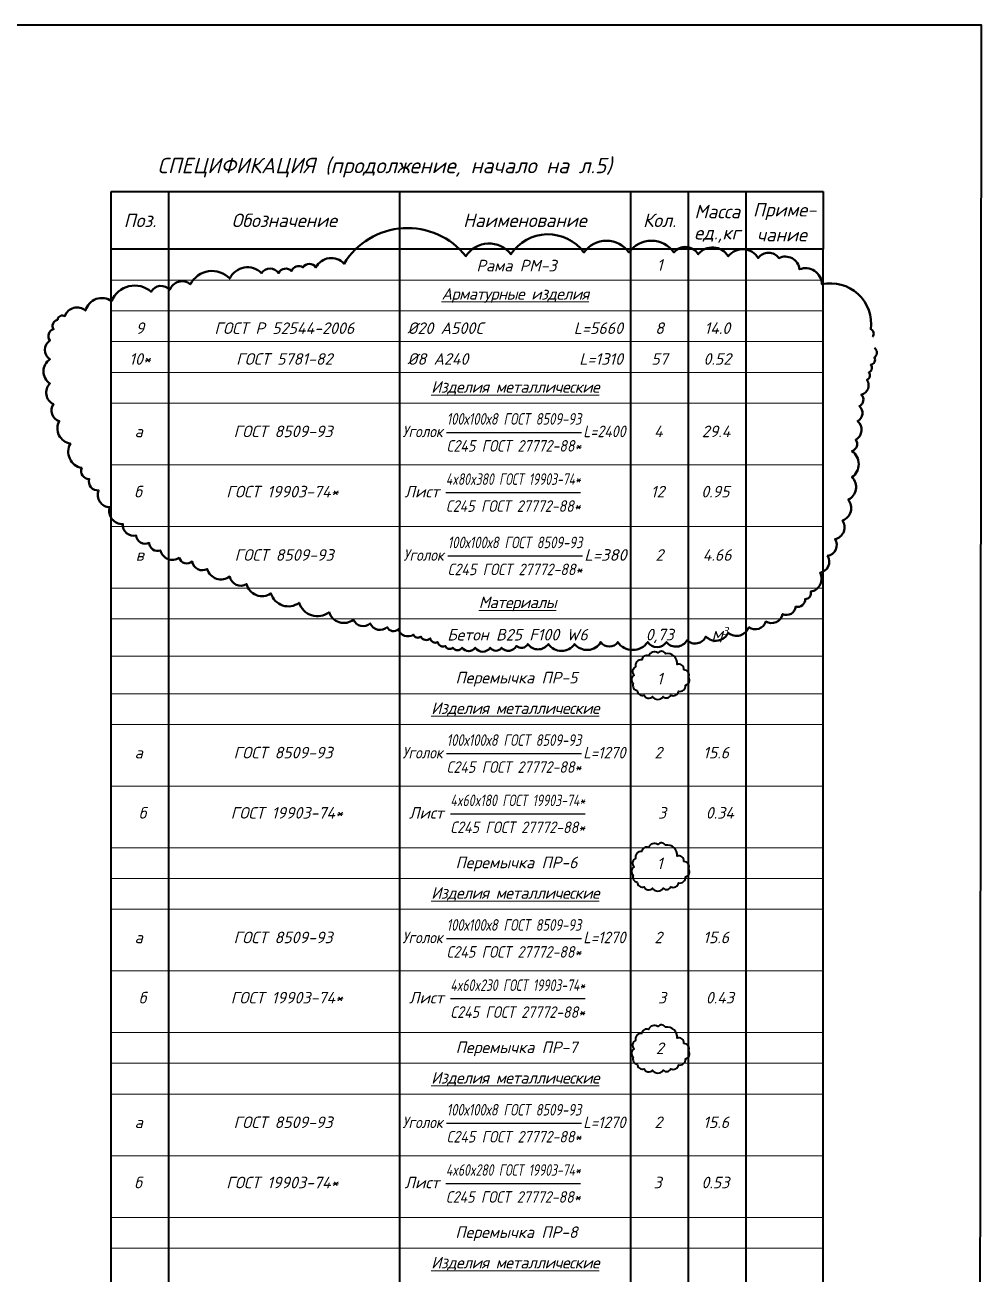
# Model space of a CAD drawing. Header units: millimetres. Extents: x -1807136 to 121189, y 23614 to 410608.
# Drawn here: x 43727 to 68568, y 87799 to 120236 of the extents above; entities that cross this region are included whole.
import ezdxf
from ezdxf.enums import TextEntityAlignment as Align

# ---------------------------------------------------------------- set-up
doc = ezdxf.new("R2010")
doc.units = ezdxf.units.MM
doc.layers.get('0').update_dxf_attribs({"lineweight": 5})
doc.layers.add('#Текст', color=7, linetype='Continuous')
doc.layers.add('k_ Рамка', color=252, linetype='Continuous', lineweight=40)
doc.layers.add('Штриховка', color=7, linetype='Continuous', lineweight=25)
doc.layers.add('NoPrint', color=18, linetype='Continuous', plot=False)
doc.styles.add('STEP PR', font='isocpeui.ttf')

# ---------------------------------------------------------------- blocks, each defined once
blk = doc.blocks.new('vcBlockST6-2-1')
at = {"color": 0, "linetype": 'ByBlock', "lineweight": -2}
blk.add_line((87.5, -8), (122.5, -8), dxfattribs=at)
at = {"color": 0, "linetype": 'ByBlock', "lineweight": -2, "style": 'STEP PR', "flags": 1}
for tag in ['CLASS', 'GOST', 'FILE', 'IDD']:
    blk.add_attdef(tag, text='', height=300, dxfattribs=at).set_placement((0, 0), align=Align.RIGHT)
at = {"color": 0, "linetype": 'ByBlock', "lineweight": -2, "style": 'STEP PR'}
for tag, p, p2 in [('НАИМЕНОВАНИЕ', (87.5, -6), (122.5, -6)), ('ПОЗИЦИЯ', (0.75, -9.25), (14.25, -9.25)), ('ОБОЗНАЧЕНИЕ', (15.75, -9.25), (74.25, -9.25)), ('ПРОФИЛЬ', (76, -9.25), (86.5, -9.25)), ('КОЛИЧЕСТВО', (135.75, -9.25), (149.25, -9.25)), ('ПРИМЕЧАНИЕ', (165.75, -9.25), (184.25, -9.25)), ('ДЛИНА', (123, -9.25), (134, -9.25)), ('МАССА', (150.75, -9.25), (164.25, -9.25)), ('СТАЛЬ', (87.5, -13), (122.5, -13))]:
    blk.add_attdef(tag, text='', height=300, dxfattribs=at).set_placement(p, p2, align=Align.FIT)
blk = doc.blocks.new('vcBlockST6-1-1')
at = {"color": 0, "linetype": 'ByBlock', "lineweight": -2, "style": 'STEP PR', "flags": 1}
for tag in ['CLASS', 'GOST', 'FILE', 'IDD']:
    blk.add_attdef(tag, text='', height=300, dxfattribs=at).set_placement((0, 0), align=Align.RIGHT)
at = {"color": 0, "linetype": 'ByBlock', "lineweight": -2, "style": 'STEP PR'}
for tag, p, p2 in [('ПОЗИЦИЯ', (0.75, -6), (14.25, -6)), ('ОБОЗНАЧЕНИЕ', (15.75, -6), (74.25, -6)), ('КОЛИЧЕСТВО', (135.75, -6), (149.25, -6)), ('ПРИМЕЧАНИЕ', (165.75, -6), (184.25, -6)), ('МАССА', (150.75, -6), (164.25, -6))]:
    blk.add_attdef(tag, text='', height=300, dxfattribs=at).set_placement(p, p2, align=Align.FIT)
blk.add_attdef('НАИМЕНОВАНИЕ', (77, -6), '', height=300, dxfattribs=at)
blk.add_attdef('ДЛИНА', text='', height=300, dxfattribs=at).set_placement((133, -6), align=Align.RIGHT)

msp = doc.modelspace()

# ---------------------------------------------------------------- linework, layer by layer
at = {"color": 8, "lineweight": 13}
for p, q in [((64465.2, 114412.1), (45965.2, 114412.1)), ((64465.2, 113612.1), (45965.2, 113612.1)), ((64465.2, 113612.1), (45965.2, 113612.1)), ((64465.2, 112812.1), (45965.2, 112812.1)), ((64465.2, 112812.1), (45965.2, 112812.1)), ((64465.2, 112012.1), (45965.2, 112012.1)), ((64465.2, 111212.1), (45965.2, 111212.1)), ((64465.2, 110412.1), (45965.2, 110412.1)), ((64465.2, 110412.1), (45965.2, 110412.1)), ((64465.2, 108812.1), (45965.2, 108812.1)), ((64465.2, 107212.1), (45965.2, 107212.1)), ((64465.2, 105612.1), (45965.2, 105612.1)), ((64465.2, 104812.1), (45965.2, 104812.1)), ((64465.2, 103846.6), (45965.2, 103846.6)), ((64465.2, 102870.1), (45965.2, 102870.1)), ((64465.2, 102870.1), (45965.2, 102870.1)), ((64465.2, 102070.1), (45965.2, 102070.1)), ((64465.2, 100470.1), (45965.2, 100470.1)), ((64465.2, 98870.1), (45965.2, 98870.1)), ((64465.2, 98070.1), (45965.2, 98070.1)), ((64465.2, 97270.1), (45965.2, 97270.1)), ((64465.2, 95670.1), (45965.2, 95670.1)), ((64465.2, 94070.1), (45965.2, 94070.1)), ((64465.2, 93270.1), (45965.2, 93270.1)), ((64465.2, 92470.1), (45965.2, 92470.1)), ((64465.2, 90870.1), (45965.2, 90870.1)), ((64465.2, 89270.1), (45965.2, 89270.1)), ((64465.2, 88470.1), (45965.2, 88470.1))]:
    msp.add_line(p, q, dxfattribs=at)
at = {"color": 3, "lineweight": 40}
msp.add_lwpolyline([(-5222.3, 120235.7), (68567.9, 120235.7), (68521.6, 66268.4), (-5268.6, 66268.4)], close=True, dxfattribs=at)
at = {"layer": 'k_ Рамка'}
for p, q in [((45965.2, 115912.1), (64465.2, 115912.1)), ((45965.2, 114412.1), (45965.2, 115912.1)), ((47465.2, 114412.1), (47465.2, 115912.1)), ((53465.2, 114412.1), (53465.2, 115912.1)), ((59465.2, 114412.1), (59465.2, 115912.1)), ((60965.2, 114412.1), (60965.2, 115912.1)), ((62465.2, 114412.1), (62465.2, 115912.1)), ((64465.2, 115912.1), (64465.2, 114412.1)), ((45965.2, 83670.1), (45965.2, 114412.1)), ((64465.2, 114412.1), (45965.2, 114412.1)), ((47465.2, 83670.1), (47465.2, 114412.1)), ((53465.2, 83670.1), (53465.2, 114412.1)), ((59465.2, 83670.1), (59465.2, 114412.1)), ((60965.2, 83670.1), (60965.2, 114412.1)), ((62465.2, 83670.1), (62465.2, 114412.1)), ((64465.2, 83670.1), (64465.2, 114412.1))]:
    msp.add_line(p, q, dxfattribs=at)
at = {"layer": 'NoPrint', "color": 3, "lineweight": 50}
msp.add_lwpolyline([(65749.9, 112139.4, 0.5205671), (65701.2, 112334, 0.5205671), (65701.2, 112334, 0.5205671), (64435.2, 113501.8, 0.5205671), (64435.2, 113501.8, 0.5205671), (63850.9, 113891.1, 0.5205671), (63850.9, 113891.1, 0.5205671), (63315.3, 114183.1, 0.5205671), (63315.3, 114183.1, 0.5205671), (62779.7, 114183.1, 0.5205671), (62779.7, 114183.1, 0.5205671), (62000.6, 114231.7, 0.5205671), (62000.6, 114231.7, 0.5205671), (61221.5, 114280.4, 0.5205671), (61221.5, 114280.4, 0.5205671), (60588.5, 114329.1, 0.5205671), (60588.5, 114329.1, 0.5205671), (59419.8, 114329.1, 0.5205671), (59419.8, 114329.1, 0.5205671), (58251.2, 114329.1, 0.5205671), (58251.2, 114329.1, 0.5205671), (56352.2, 114280.4, 0.5205671), (56352.2, 114280.4, 0.5205671), (55183.6, 114231.7, 0.5205671), (55183.6, 114231.7, 0.5205671), (52018.5, 114037.1, 0.5205671), (52018.5, 114037.1, 0.5205671), (51288.1, 113939.8, 0.5205671), (51288.1, 113939.8, 0.5205671), (50947.3, 113939.8, 0.5205671), (50947.3, 113939.8, 0.5205671), (50655.1, 113842.5, 0.5205671), (50655.1, 113842.5, 0.5205671), (50314.3, 113793.8, 0.5205671), (50314.3, 113793.8, 0.5205671), (49876, 113793.8, 0.5205671), (49876, 113793.8, 0.5205671), (49048.2, 113647.8, 0.5205671), (49048.2, 113647.8, 0.5205671), (48025.7, 113501.8, 0.5205671), (48025.7, 113501.8, 0.5205671), (47490.1, 113355.9, 0.5205671), (47490.1, 113355.9, 0.5205671), (47003.1, 113307.2, 0.5205671), (47003.1, 113307.2, 0.5205671), (45980.6, 113063.9, 0.5205671), (45980.6, 113063.9, 0.5205671), (45298.9, 112820.6, 0.5205671), (45298.9, 112820.6, 0.5205671), (44763.3, 112674.6, 0.5205671), (44763.3, 112674.6, 0.5205671), (44568.5, 112577.3, 0.5205671), (44568.5, 112577.3, 0.5205671), (44471.1, 112334, 0.5205671), (44471.1, 112334, 0.5205671), (44373.7, 112042, 0.5205671), (44373.7, 112042, 0.5205671), (44373.7, 111555.4, 0.5205671), (44373.7, 111555.4, 0.5205671), (44373.7, 110922.9, 0.5205671), (44373.7, 110922.9, 0.5205671), (44471.1, 110387.6, 0.5205671), (44471.1, 110387.6, 0.5205671), (44617.2, 109949.7, 0.5205671), (44617.2, 109949.7, 0.5205671), (44909.3, 109365.7, 0.5205671), (44909.3, 109365.7, 0.5205671), (45201.5, 108733.2, 0.5205671), (45201.5, 108733.2, 0.5205671), (45396.3, 108441.2, 0.5205671), (45396.3, 108441.2, 0.5205671), (45639.7, 108149.2, 0.5205671), (45639.7, 108149.2, 0.5205671), (45931.9, 107711.3, 0.5205671), (45931.9, 107711.3, 0.5205671), (46272.8, 107273.4, 0.5205671), (46272.8, 107273.4, 0.5205671), (46613.6, 106981.4, 0.5205671), (46613.6, 106981.4, 0.5205671), (46954.5, 106786.8, 0.5205671), (46954.5, 106786.8, 0.5205671), (47246.6, 106592.1, 0.5205671), (47246.6, 106592.1, 0.5205671), (47733.5, 106397.5, 0.5205671), (47733.5, 106397.5, 0.5205671), (48074.4, 106300.2, 0.5205671), (48074.4, 106300.2, 0.5205671), (48463.9, 106105.5, 0.5205671), (48463.9, 106105.5, 0.5205671), (49048.2, 105910.9, 0.5205671), (49048.2, 105910.9, 0.5205671), (49486.5, 105716.2, 0.5205671), (49486.5, 105716.2, 0.5205671), (50119.5, 105472.9, 0.5205671), (50119.5, 105472.9, 0.5205671), (50849.9, 105229.6, 0.5205671), (50849.9, 105229.6, 0.5205671), (51629, 104986.3, 0.5205671), (51629, 104986.3, 0.5205671), (52262, 104791.7, 0.5205671), (52262, 104791.7, 0.5205671), (52700.2, 104694.4, 0.5205671), (52700.2, 104694.4, 0.5205671), (53138.5, 104597.1, 0.5205671), (53138.5, 104597.1, 0.5205671), (53430.6, 104548.4, 0.5205671), (53430.6, 104548.4, 0.5205671), (53820.2, 104402.4, 0.5205671), (53820.2, 104402.4, 0.5205671), (54014.9, 104353.8, 0.5205671), (54014.9, 104353.8, 0.5205671), (54258.4, 104305.1, 0.5205671), (54258.4, 104305.1, 0.5205671), (54453.2, 104207.8, 0.5205671), (54453.2, 104207.8, 0.5205671), (54647.9, 104110.5, 0.5205671), (54647.9, 104110.5, 0.5205671), (54842.7, 104061.8, 0.5205671), (54842.7, 104061.8, 0.5205671), (55086.2, 104061.8, 0.5205671), (55086.2, 104061.8, 0.5205671), (55427, 104061.8, 0.5205671), (55427, 104061.8, 0.5205671), (55816.6, 104061.8, 0.5205671), (55816.6, 104061.8, 0.5205671), (56108.7, 104061.8, 0.5205671), (56108.7, 104061.8, 0.5205671), (56498.3, 104110.5, 0.5205671), (56498.3, 104110.5, 0.5205671), (56790.4, 104159.1, 0.5205671), (56790.4, 104159.1, 0.5205671), (57326, 104159.1, 0.5205671), (57326, 104159.1, 0.5205671), (58007.7, 104159.1, 0.5205671), (58007.7, 104159.1, 0.5205671), (58689.4, 104207.8, 0.5205671), (58689.4, 104207.8, 0.5205671), (59127.7, 104207.8, 0.5205671), (59127.7, 104207.8, 0.5205671), (59906.8, 104207.8, 0.5205671), (59906.8, 104207.8, 0.5205671), (60393.7, 104207.8, 0.5205671), (60393.7, 104207.8, 0.5205671), (60929.3, 104256.4, 0.5205671), (60929.3, 104256.4, 0.5205671), (61416.3, 104353.8, 0.5205671), (61416.3, 104353.8, 0.5205671), (62000.6, 104451.1, 0.5205671), (62000.6, 104451.1, 0.5205671), (62536.2, 104597.1, 0.5205671), (62536.2, 104597.1, 0.5205671), (62974.4, 104743, 0.5205671), (62974.4, 104743, 0.5205671), (63412.7, 104937.7, 0.5205671), (63412.7, 104937.7, 0.5205671), (63753.5, 105132.3, 0.5205671), (63753.5, 105132.3, 0.5205671), (63997, 105327, 0.5205671), (63997, 105327, 0.5205671), (64143.1, 105521.6, 0.5205671), (64143.1, 105521.6, 0.5205671), (64386.5, 106008.2, 0.5205671), (64386.5, 106008.2, 0.5205671), (64581.3, 106446.1, 0.5205671), (64581.3, 106446.1, 0.5205671), (64776.1, 106884.1, 0.5205671), (64776.1, 106884.1, 0.5205671), (64970.8, 107370.7, 0.5205671), (64970.8, 107370.7, 0.5205671), (65116.9, 107905.9, 0.5205671), (65116.9, 107905.9, 0.5205671), (65214.3, 108489.9, 0.5205671), (65214.3, 108489.9, 0.5205671), (65214.3, 109171.1, 0.5205671), (65214.3, 109171.1, 0.5205671), (65311.7, 109463.1, 0.5205671), (65311.7, 109463.1, 0.5205671), (65360.4, 109949.7, 0.5205671), (65360.4, 109949.7, 0.5205671), (65409.1, 110338.9, 0.5205671), (65409.1, 110338.9, 0.5205671), (65457.8, 110630.9, 0.5205671), (65457.8, 110630.9, 0.5205671), (65603.8, 111020.2, 0.5205671), (65603.8, 111020.2, 0.5205671), (65652.5, 111214.8, 0.5205671), (65652.5, 111214.8, 0.5205671), (65701.2, 111409.5, 0.5205671), (65701.2, 111409.5, 0.5205671), (65798.6, 111604.1, 0.5205671), (65798.6, 111604.1, 0.5205671), (65798.6, 111847.4, 0.5205671), (65798.6, 111847.4)], format="xyb", dxfattribs=at)
at = {"layer": 'NoPrint', "color": 3, "lineweight": 40}
for points in [[(60849.6, 103489.9, 0.5205671), (60670.1, 103629.3, 0.5205671), (60670.1, 103629.3, 0.5205671), (60371.1, 103908.3, 0.5205671), (60371.1, 103908.3, 0.5205671), (60171.7, 103928.2, 0.5205671), (60171.7, 103928.2, 0.5205671), (59932.4, 103848.5, 0.5205671), (59932.4, 103848.5, 0.5205671), (59753, 103748.9, 0.5205671), (59753, 103748.9, 0.5205671), (59593.5, 103569.6, 0.5205671), (59593.5, 103569.6, 0.5205671), (59553.6, 103350.4, 0.5205671), (59553.6, 103350.4, 0.5205671), (59533.7, 103131.2, 0.5205671), (59533.7, 103131.2, 0.5205671), (59633.4, 102951.9, 0.5205671), (59633.4, 102951.9, 0.5205671), (59812.8, 102832.4, 0.5205671), (59812.8, 102832.4, 0.5205671), (60032.1, 102792.5, 0.5205671), (60032.1, 102792.5, 0.5205671), (60311.3, 102792.5, 0.5205671), (60311.3, 102792.5, 0.5205671), (60510.6, 102832.4, 0.5205671), (60510.6, 102832.4, 0.5205671), (60710, 102932, 0.5205671), (60710, 102932, 0.5205671), (60889.4, 103091.4, 0.5205671), (60889.4, 103091.4, 0.5205671), (60969.2, 103290.6, 0.5205671), (60969.2, 103290.6, 0.5205671)], [(60849.6, 98513.3, 0.5205671), (60670.1, 98652.8, 0.5205671), (60670.1, 98652.8, 0.5205671), (60371.1, 98931.7, 0.5205671), (60371.1, 98931.7, 0.5205671), (60171.7, 98951.6, 0.5205671), (60171.7, 98951.6, 0.5205671), (59932.4, 98871.9, 0.5205671), (59932.4, 98871.9, 0.5205671), (59753, 98772.3, 0.5205671), (59753, 98772.3, 0.5205671), (59593.5, 98593, 0.5205671), (59593.5, 98593, 0.5205671), (59553.6, 98373.8, 0.5205671), (59553.6, 98373.8, 0.5205671), (59533.7, 98154.7, 0.5205671), (59533.7, 98154.7, 0.5205671), (59633.4, 97975.3, 0.5205671), (59633.4, 97975.3, 0.5205671), (59812.8, 97855.8, 0.5205671), (59812.8, 97855.8, 0.5205671), (60032.1, 97816, 0.5205671), (60032.1, 97816, 0.5205671), (60311.3, 97816, 0.5205671), (60311.3, 97816, 0.5205671), (60510.6, 97855.8, 0.5205671), (60510.6, 97855.8, 0.5205671), (60710, 97955.4, 0.5205671), (60710, 97955.4, 0.5205671), (60889.4, 98114.8, 0.5205671), (60889.4, 98114.8, 0.5205671), (60969.2, 98314.1, 0.5205671), (60969.2, 98314.1, 0.5205671)], [(60849.6, 93786.8, 0.5205671), (60670.1, 93926.2, 0.5205671), (60670.1, 93926.2, 0.5205671), (60371.1, 94205.2, 0.5205671), (60371.1, 94205.2, 0.5205671), (60171.7, 94225.1, 0.5205671), (60171.7, 94225.1, 0.5205671), (59932.4, 94145.4, 0.5205671), (59932.4, 94145.4, 0.5205671), (59753, 94045.8, 0.5205671), (59753, 94045.8, 0.5205671), (59593.5, 93866.5, 0.5205671), (59593.5, 93866.5, 0.5205671), (59553.6, 93647.3, 0.5205671), (59553.6, 93647.3, 0.5205671), (59533.7, 93428.1, 0.5205671), (59533.7, 93428.1, 0.5205671), (59633.4, 93248.8, 0.5205671), (59633.4, 93248.8, 0.5205671), (59812.8, 93129.3, 0.5205671), (59812.8, 93129.3, 0.5205671), (60032.1, 93089.4, 0.5205671), (60032.1, 93089.4, 0.5205671), (60311.3, 93089.4, 0.5205671), (60311.3, 93089.4, 0.5205671), (60510.6, 93129.3, 0.5205671), (60510.6, 93129.3, 0.5205671), (60710, 93228.9, 0.5205671), (60710, 93228.9, 0.5205671), (60889.4, 93388.3, 0.5205671), (60889.4, 93388.3, 0.5205671), (60969.2, 93587.5, 0.5205671), (60969.2, 93587.5, 0.5205671)]]:
    msp.add_lwpolyline(points, format="xyb", close=True, dxfattribs=at)

# ---------------------------------------------------------------- block references
at = {"layer": '#Текст'}
ref = msp.add_blockref('vcBlockST6-1-1', (45965.2, 112812.1), dxfattribs=dict(at, xscale=100, yscale=100))
ref.add_attrib('ПОЗИЦИЯ', '9', dxfattribs={"layer": '0', "color": 0, "linetype": 'ByBlock', "lineweight": -2, "height": 300, "style": 'STEP PR'}).set_placement((46715.2, 112212.1), align=Align.CENTER)
ref.add_attrib('ОБОЗНАЧЕНИЕ', 'ГОСТ Р 52544-2006', dxfattribs={"layer": '0', "color": 0, "linetype": 'ByBlock', "lineweight": -2, "height": 300, "style": 'STEP PR'}).set_placement((50465.2, 112212.1), align=Align.CENTER)
ref.add_attrib('НАИМЕНОВАНИЕ', '%%C20 A500C', (53665.2, 112212.1), dxfattribs={"layer": '0', "color": 0, "linetype": 'ByBlock', "lineweight": -2, "height": 300, "style": 'STEP PR'})
ref.add_attrib('ДЛИНА', 'L=5660', dxfattribs={"layer": '0', "color": 0, "linetype": 'ByBlock', "lineweight": -2, "height": 300, "style": 'STEP PR'}).set_placement((59265.2, 112212.1), align=Align.RIGHT)
ref.add_attrib('КОЛИЧЕСТВО', '8', dxfattribs={"layer": '0', "color": 0, "linetype": 'ByBlock', "lineweight": -2, "height": 300, "style": 'STEP PR'}).set_placement((60215.2, 112212.1), align=Align.CENTER)
ref.add_attrib('МАССА', '14.0', dxfattribs={"layer": '0', "color": 0, "linetype": 'ByBlock', "lineweight": -2, "height": 300, "style": 'STEP PR'}).set_placement((61715.2, 112212.1), align=Align.CENTER)
ref = msp.add_blockref('vcBlockST6-1-1', (45965.2, 112012.1), dxfattribs=dict(at, xscale=100, yscale=100))
ref.add_attrib('ПОЗИЦИЯ', '10*', dxfattribs={"layer": '0', "color": 0, "linetype": 'ByBlock', "lineweight": -2, "height": 300, "style": 'STEP PR'}).set_placement((46715.2, 111412.1), align=Align.CENTER)
ref.add_attrib('ОБОЗНАЧЕНИЕ', 'ГОСТ 5781-82', dxfattribs={"layer": '0', "color": 0, "linetype": 'ByBlock', "lineweight": -2, "height": 300, "style": 'STEP PR'}).set_placement((50465.2, 111412.1), align=Align.CENTER)
ref.add_attrib('НАИМЕНОВАНИЕ', '%%C8 A240', (53665.2, 111412.1), dxfattribs={"layer": '0', "color": 0, "linetype": 'ByBlock', "lineweight": -2, "height": 300, "style": 'STEP PR'})
ref.add_attrib('ДЛИНА', 'L=1310', dxfattribs={"layer": '0', "color": 0, "linetype": 'ByBlock', "lineweight": -2, "height": 300, "style": 'STEP PR'}).set_placement((59265.2, 111412.1), align=Align.RIGHT)
ref.add_attrib('КОЛИЧЕСТВО', '57', dxfattribs={"layer": '0', "color": 0, "linetype": 'ByBlock', "lineweight": -2, "height": 300, "style": 'STEP PR'}).set_placement((60215.2, 111412.1), align=Align.CENTER)
ref.add_attrib('МАССА', '0.52', dxfattribs={"layer": '0', "color": 0, "linetype": 'ByBlock', "lineweight": -2, "height": 300, "style": 'STEP PR'}).set_placement((61715.2, 111412.1), align=Align.CENTER)
at = {"layer": 'Штриховка'}
ref = msp.add_blockref('vcBlockST6-2-1', (45933.2, 110456.1), dxfattribs=dict(at, xscale=100, yscale=100))
ref.add_attrib('ПОЗИЦИЯ', 'a', dxfattribs={"layer": '0', "color": 0, "linetype": 'ByBlock', "lineweight": -2, "height": 300, "style": 'STEP PR'}).set_placement((46683.2, 109531.1), align=Align.CENTER)
ref.add_attrib('ОБОЗНАЧЕНИЕ', 'ГОСТ 8509-93', dxfattribs={"layer": '0', "color": 0, "linetype": 'ByBlock', "lineweight": -2, "height": 300, "style": 'STEP PR'}).set_placement((50433.2, 109531.1), align=Align.CENTER)
ref.add_attrib('ПРОФИЛЬ', 'Уголок', dxfattribs={"layer": '0', "color": 0, "linetype": 'ByBlock', "lineweight": -2, "height": 300, "style": 'STEP PR', "width": 0.773999}).set_placement((53533.2, 109531.1), (54583.2, 109531.1), align=Align.FIT)
ref.add_attrib('НАИМЕНОВАНИЕ', '100х100х8 ГОСТ 8509-93', dxfattribs={"layer": '0', "color": 0, "linetype": 'ByBlock', "lineweight": -2, "height": 300, "style": 'STEP PR', "width": 0.746124}).set_placement((54683.2, 109856.1), (58183.2, 109856.1), align=Align.FIT)
ref.add_attrib('СТАЛЬ', 'С245 ГОСТ 27772-88*', dxfattribs={"layer": '0', "color": 0, "linetype": 'ByBlock', "lineweight": -2, "height": 300, "style": 'STEP PR', "width": 0.832342}).set_placement((54683.2, 109156.1), (58183.2, 109156.1), align=Align.FIT)
ref.add_attrib('ДЛИНА', 'L=2400', dxfattribs={"layer": '0', "color": 0, "linetype": 'ByBlock', "lineweight": -2, "height": 300, "style": 'STEP PR', "width": 0.810992}).set_placement((58233.2, 109531.1), (59333.2, 109531.1), align=Align.FIT)
ref.add_attrib('КОЛИЧЕСТВО', '4', dxfattribs={"layer": '0', "color": 0, "linetype": 'ByBlock', "lineweight": -2, "height": 300, "style": 'STEP PR'}).set_placement((60183.2, 109531.1), align=Align.CENTER)
ref.add_attrib('МАССА', '29.4', dxfattribs={"layer": '0', "color": 0, "linetype": 'ByBlock', "lineweight": -2, "height": 300, "style": 'STEP PR'}).set_placement((61683.2, 109531.1), align=Align.CENTER)
ref = msp.add_blockref('vcBlockST6-2-1', (45915, 108892.1), dxfattribs=dict(at, xscale=100, yscale=100))
ref.add_attrib('ПОЗИЦИЯ', 'б', dxfattribs={"layer": '0', "color": 0, "linetype": 'ByBlock', "lineweight": -2, "height": 300, "style": 'STEP PR'}).set_placement((46665, 107967.1), align=Align.CENTER)
ref.add_attrib('ОБОЗНАЧЕНИЕ', 'ГОСТ 19903-74*', dxfattribs={"layer": '0', "color": 0, "linetype": 'ByBlock', "lineweight": -2, "height": 300, "style": 'STEP PR'}).set_placement((50415, 107967.1), align=Align.CENTER)
ref.add_attrib('ПРОФИЛЬ', 'Лист', dxfattribs={"layer": '0', "color": 0, "linetype": 'ByBlock', "lineweight": -2, "height": 300, "style": 'STEP PR'}).set_placement((54040, 107967.1), align=Align.CENTER)
ref.add_attrib('НАИМЕНОВАНИЕ', '4x80x380 ГОСТ 19903-74*', dxfattribs={"layer": '0', "color": 0, "linetype": 'ByBlock', "lineweight": -2, "height": 300, "style": 'STEP PR', "width": 0.693944}).set_placement((54665, 108292.1), (58165, 108292.1), align=Align.FIT)
ref.add_attrib('СТАЛЬ', 'С245 ГОСТ 27772-88*', dxfattribs={"layer": '0', "color": 0, "linetype": 'ByBlock', "lineweight": -2, "height": 300, "style": 'STEP PR', "width": 0.832342}).set_placement((54665, 107592.1), (58165, 107592.1), align=Align.FIT)
ref.add_attrib('КОЛИЧЕСТВО', '12', dxfattribs={"layer": '0', "color": 0, "linetype": 'ByBlock', "lineweight": -2, "height": 300, "style": 'STEP PR'}).set_placement((60165, 107967.1), align=Align.CENTER)
ref.add_attrib('МАССА', '0.95', dxfattribs={"layer": '0', "color": 0, "linetype": 'ByBlock', "lineweight": -2, "height": 300, "style": 'STEP PR'}).set_placement((61665, 107967.1), align=Align.CENTER)
ref = msp.add_blockref('vcBlockST6-2-1', (45960.5, 107247.4), dxfattribs=dict(at, xscale=100, yscale=100))
ref.add_attrib('ПОЗИЦИЯ', 'в', dxfattribs={"layer": '0', "color": 0, "linetype": 'ByBlock', "lineweight": -2, "height": 300, "style": 'STEP PR'}).set_placement((46710.5, 106322.4), align=Align.CENTER)
ref.add_attrib('ОБОЗНАЧЕНИЕ', 'ГОСТ 8509-93', dxfattribs={"layer": '0', "color": 0, "linetype": 'ByBlock', "lineweight": -2, "height": 300, "style": 'STEP PR'}).set_placement((50460.5, 106322.4), align=Align.CENTER)
ref.add_attrib('ПРОФИЛЬ', 'Уголок', dxfattribs={"layer": '0', "color": 0, "linetype": 'ByBlock', "lineweight": -2, "height": 300, "style": 'STEP PR', "width": 0.773999}).set_placement((53560.5, 106322.4), (54610.5, 106322.4), align=Align.FIT)
ref.add_attrib('НАИМЕНОВАНИЕ', '100х100х8 ГОСТ 8509-93', dxfattribs={"layer": '0', "color": 0, "linetype": 'ByBlock', "lineweight": -2, "height": 300, "style": 'STEP PR', "width": 0.746124}).set_placement((54710.5, 106647.4), (58210.5, 106647.4), align=Align.FIT)
ref.add_attrib('СТАЛЬ', 'С245 ГОСТ 27772-88*', dxfattribs={"layer": '0', "color": 0, "linetype": 'ByBlock', "lineweight": -2, "height": 300, "style": 'STEP PR', "width": 0.832342}).set_placement((54710.5, 105947.4), (58210.5, 105947.4), align=Align.FIT)
ref.add_attrib('ДЛИНА', 'L=380', dxfattribs={"layer": '0', "color": 0, "linetype": 'ByBlock', "lineweight": -2, "height": 300, "style": 'STEP PR', "width": 0.992821}).set_placement((58260.5, 106322.4), (59360.5, 106322.4), align=Align.FIT)
ref.add_attrib('КОЛИЧЕСТВО', '2', dxfattribs={"layer": '0', "color": 0, "linetype": 'ByBlock', "lineweight": -2, "height": 300, "style": 'STEP PR'}).set_placement((60210.5, 106322.4), align=Align.CENTER)
ref.add_attrib('МАССА', '4.66', dxfattribs={"layer": '0', "color": 0, "linetype": 'ByBlock', "lineweight": -2, "height": 300, "style": 'STEP PR'}).set_placement((61710.5, 106322.4), align=Align.CENTER)
ref = msp.add_blockref('vcBlockST6-2-1', (45933.2, 102114.1), dxfattribs=dict(at, xscale=100, yscale=100))
ref.add_attrib('ПОЗИЦИЯ', 'a', dxfattribs={"layer": '0', "color": 0, "linetype": 'ByBlock', "lineweight": -2, "height": 300, "style": 'STEP PR'}).set_placement((46683.2, 101189.1), align=Align.CENTER)
ref.add_attrib('ОБОЗНАЧЕНИЕ', 'ГОСТ 8509-93', dxfattribs={"layer": '0', "color": 0, "linetype": 'ByBlock', "lineweight": -2, "height": 300, "style": 'STEP PR'}).set_placement((50433.2, 101189.1), align=Align.CENTER)
ref.add_attrib('ПРОФИЛЬ', 'Уголок', dxfattribs={"layer": '0', "color": 0, "linetype": 'ByBlock', "lineweight": -2, "height": 300, "style": 'STEP PR', "width": 0.773999}).set_placement((53533.2, 101189.1), (54583.2, 101189.1), align=Align.FIT)
ref.add_attrib('НАИМЕНОВАНИЕ', '100х100х8 ГОСТ 8509-93', dxfattribs={"layer": '0', "color": 0, "linetype": 'ByBlock', "lineweight": -2, "height": 300, "style": 'STEP PR', "width": 0.746124}).set_placement((54683.2, 101514.1), (58183.2, 101514.1), align=Align.FIT)
ref.add_attrib('СТАЛЬ', 'С245 ГОСТ 27772-88*', dxfattribs={"layer": '0', "color": 0, "linetype": 'ByBlock', "lineweight": -2, "height": 300, "style": 'STEP PR', "width": 0.832342}).set_placement((54683.2, 100814.1), (58183.2, 100814.1), align=Align.FIT)
ref.add_attrib('ДЛИНА', 'L=1270', dxfattribs={"layer": '0', "color": 0, "linetype": 'ByBlock', "lineweight": -2, "height": 300, "style": 'STEP PR', "width": 0.870817}).set_placement((58233.2, 101189.1), (59333.2, 101189.1), align=Align.FIT)
ref.add_attrib('КОЛИЧЕСТВО', '2', dxfattribs={"layer": '0', "color": 0, "linetype": 'ByBlock', "lineweight": -2, "height": 300, "style": 'STEP PR'}).set_placement((60183.2, 101189.1), align=Align.CENTER)
ref.add_attrib('МАССА', '15.6', dxfattribs={"layer": '0', "color": 0, "linetype": 'ByBlock', "lineweight": -2, "height": 300, "style": 'STEP PR'}).set_placement((61683.2, 101189.1), align=Align.CENTER)
ref = msp.add_blockref('vcBlockST6-2-1', (46030.9, 100550.1), dxfattribs=dict(at, xscale=100, yscale=100))
ref.add_attrib('ПОЗИЦИЯ', 'б', dxfattribs={"layer": '0', "color": 0, "linetype": 'ByBlock', "lineweight": -2, "height": 300, "style": 'STEP PR'}).set_placement((46780.9, 99625.1), align=Align.CENTER)
ref.add_attrib('ОБОЗНАЧЕНИЕ', 'ГОСТ 19903-74*', dxfattribs={"layer": '0', "color": 0, "linetype": 'ByBlock', "lineweight": -2, "height": 300, "style": 'STEP PR'}).set_placement((50530.9, 99625.1), align=Align.CENTER)
ref.add_attrib('ПРОФИЛЬ', 'Лист', dxfattribs={"layer": '0', "color": 0, "linetype": 'ByBlock', "lineweight": -2, "height": 300, "style": 'STEP PR'}).set_placement((54155.9, 99625.1), align=Align.CENTER)
ref.add_attrib('НАИМЕНОВАНИЕ', '4x60x180 ГОСТ 19903-74*', dxfattribs={"layer": '0', "color": 0, "linetype": 'ByBlock', "lineweight": -2, "height": 300, "style": 'STEP PR', "width": 0.702619}).set_placement((54780.9, 99950.1), (58280.9, 99950.1), align=Align.FIT)
ref.add_attrib('СТАЛЬ', 'С245 ГОСТ 27772-88*', dxfattribs={"layer": '0', "color": 0, "linetype": 'ByBlock', "lineweight": -2, "height": 300, "style": 'STEP PR', "width": 0.832342}).set_placement((54780.9, 99250.1), (58280.9, 99250.1), align=Align.FIT)
ref.add_attrib('КОЛИЧЕСТВО', '3', dxfattribs={"layer": '0', "color": 0, "linetype": 'ByBlock', "lineweight": -2, "height": 300, "style": 'STEP PR'}).set_placement((60280.9, 99625.1), align=Align.CENTER)
ref.add_attrib('МАССА', '0.34', dxfattribs={"layer": '0', "color": 0, "linetype": 'ByBlock', "lineweight": -2, "height": 300, "style": 'STEP PR'}).set_placement((61780.9, 99625.1), align=Align.CENTER)
ref = msp.add_blockref('vcBlockST6-2-1', (45933.2, 97314.1), dxfattribs=dict(at, xscale=100, yscale=100))
ref.add_attrib('ПОЗИЦИЯ', 'a', dxfattribs={"layer": '0', "color": 0, "linetype": 'ByBlock', "lineweight": -2, "height": 300, "style": 'STEP PR'}).set_placement((46683.2, 96389.1), align=Align.CENTER)
ref.add_attrib('ОБОЗНАЧЕНИЕ', 'ГОСТ 8509-93', dxfattribs={"layer": '0', "color": 0, "linetype": 'ByBlock', "lineweight": -2, "height": 300, "style": 'STEP PR'}).set_placement((50433.2, 96389.1), align=Align.CENTER)
ref.add_attrib('ПРОФИЛЬ', 'Уголок', dxfattribs={"layer": '0', "color": 0, "linetype": 'ByBlock', "lineweight": -2, "height": 300, "style": 'STEP PR', "width": 0.773999}).set_placement((53533.2, 96389.1), (54583.2, 96389.1), align=Align.FIT)
ref.add_attrib('НАИМЕНОВАНИЕ', '100х100х8 ГОСТ 8509-93', dxfattribs={"layer": '0', "color": 0, "linetype": 'ByBlock', "lineweight": -2, "height": 300, "style": 'STEP PR', "width": 0.746124}).set_placement((54683.2, 96714.1), (58183.2, 96714.1), align=Align.FIT)
ref.add_attrib('СТАЛЬ', 'С245 ГОСТ 27772-88*', dxfattribs={"layer": '0', "color": 0, "linetype": 'ByBlock', "lineweight": -2, "height": 300, "style": 'STEP PR', "width": 0.832342}).set_placement((54683.2, 96014.1), (58183.2, 96014.1), align=Align.FIT)
ref.add_attrib('ДЛИНА', 'L=1270', dxfattribs={"layer": '0', "color": 0, "linetype": 'ByBlock', "lineweight": -2, "height": 300, "style": 'STEP PR', "width": 0.870817}).set_placement((58233.2, 96389.1), (59333.2, 96389.1), align=Align.FIT)
ref.add_attrib('КОЛИЧЕСТВО', '2', dxfattribs={"layer": '0', "color": 0, "linetype": 'ByBlock', "lineweight": -2, "height": 300, "style": 'STEP PR'}).set_placement((60183.2, 96389.1), align=Align.CENTER)
ref.add_attrib('МАССА', '15.6', dxfattribs={"layer": '0', "color": 0, "linetype": 'ByBlock', "lineweight": -2, "height": 300, "style": 'STEP PR'}).set_placement((61683.2, 96389.1), align=Align.CENTER)
ref = msp.add_blockref('vcBlockST6-2-1', (46030.9, 95750.1), dxfattribs=dict(at, xscale=100, yscale=100))
ref.add_attrib('ПОЗИЦИЯ', 'б', dxfattribs={"layer": '0', "color": 0, "linetype": 'ByBlock', "lineweight": -2, "height": 300, "style": 'STEP PR'}).set_placement((46780.9, 94825.1), align=Align.CENTER)
ref.add_attrib('ОБОЗНАЧЕНИЕ', 'ГОСТ 19903-74*', dxfattribs={"layer": '0', "color": 0, "linetype": 'ByBlock', "lineweight": -2, "height": 300, "style": 'STEP PR'}).set_placement((50530.9, 94825.1), align=Align.CENTER)
ref.add_attrib('ПРОФИЛЬ', 'Лист', dxfattribs={"layer": '0', "color": 0, "linetype": 'ByBlock', "lineweight": -2, "height": 300, "style": 'STEP PR'}).set_placement((54155.9, 94825.1), align=Align.CENTER)
ref.add_attrib('НАИМЕНОВАНИЕ', '4x60x230 ГОСТ 19903-74*', dxfattribs={"layer": '0', "color": 0, "linetype": 'ByBlock', "lineweight": -2, "height": 300, "style": 'STEP PR', "width": 0.693944}).set_placement((54780.9, 95150.1), (58280.9, 95150.1), align=Align.FIT)
ref.add_attrib('СТАЛЬ', 'С245 ГОСТ 27772-88*', dxfattribs={"layer": '0', "color": 0, "linetype": 'ByBlock', "lineweight": -2, "height": 300, "style": 'STEP PR', "width": 0.832342}).set_placement((54780.9, 94450.1), (58280.9, 94450.1), align=Align.FIT)
ref.add_attrib('КОЛИЧЕСТВО', '3', dxfattribs={"layer": '0', "color": 0, "linetype": 'ByBlock', "lineweight": -2, "height": 300, "style": 'STEP PR'}).set_placement((60280.9, 94825.1), align=Align.CENTER)
ref.add_attrib('МАССА', '0.43', dxfattribs={"layer": '0', "color": 0, "linetype": 'ByBlock', "lineweight": -2, "height": 300, "style": 'STEP PR'}).set_placement((61780.9, 94825.1), align=Align.CENTER)
ref = msp.add_blockref('vcBlockST6-2-1', (45933.2, 92514.1), dxfattribs=dict(at, xscale=100, yscale=100))
ref.add_attrib('ПОЗИЦИЯ', 'a', dxfattribs={"layer": '0', "color": 0, "linetype": 'ByBlock', "lineweight": -2, "height": 300, "style": 'STEP PR'}).set_placement((46683.2, 91589.1), align=Align.CENTER)
ref.add_attrib('ОБОЗНАЧЕНИЕ', 'ГОСТ 8509-93', dxfattribs={"layer": '0', "color": 0, "linetype": 'ByBlock', "lineweight": -2, "height": 300, "style": 'STEP PR'}).set_placement((50433.2, 91589.1), align=Align.CENTER)
ref.add_attrib('ПРОФИЛЬ', 'Уголок', dxfattribs={"layer": '0', "color": 0, "linetype": 'ByBlock', "lineweight": -2, "height": 300, "style": 'STEP PR', "width": 0.773999}).set_placement((53533.2, 91589.1), (54583.2, 91589.1), align=Align.FIT)
ref.add_attrib('НАИМЕНОВАНИЕ', '100х100х8 ГОСТ 8509-93', dxfattribs={"layer": '0', "color": 0, "linetype": 'ByBlock', "lineweight": -2, "height": 300, "style": 'STEP PR', "width": 0.746124}).set_placement((54683.2, 91914.1), (58183.2, 91914.1), align=Align.FIT)
ref.add_attrib('СТАЛЬ', 'С245 ГОСТ 27772-88*', dxfattribs={"layer": '0', "color": 0, "linetype": 'ByBlock', "lineweight": -2, "height": 300, "style": 'STEP PR', "width": 0.832342}).set_placement((54683.2, 91214.1), (58183.2, 91214.1), align=Align.FIT)
ref.add_attrib('ДЛИНА', 'L=1270', dxfattribs={"layer": '0', "color": 0, "linetype": 'ByBlock', "lineweight": -2, "height": 300, "style": 'STEP PR', "width": 0.870817}).set_placement((58233.2, 91589.1), (59333.2, 91589.1), align=Align.FIT)
ref.add_attrib('КОЛИЧЕСТВО', '2', dxfattribs={"layer": '0', "color": 0, "linetype": 'ByBlock', "lineweight": -2, "height": 300, "style": 'STEP PR'}).set_placement((60183.2, 91589.1), align=Align.CENTER)
ref.add_attrib('МАССА', '15.6', dxfattribs={"layer": '0', "color": 0, "linetype": 'ByBlock', "lineweight": -2, "height": 300, "style": 'STEP PR'}).set_placement((61683.2, 91589.1), align=Align.CENTER)
ref = msp.add_blockref('vcBlockST6-2-1', (45915, 90950.1), dxfattribs=dict(at, xscale=100, yscale=100))
ref.add_attrib('ПОЗИЦИЯ', 'б', dxfattribs={"layer": '0', "color": 0, "linetype": 'ByBlock', "lineweight": -2, "height": 300, "style": 'STEP PR'}).set_placement((46665, 90025.1), align=Align.CENTER)
ref.add_attrib('ОБОЗНАЧЕНИЕ', 'ГОСТ 19903-74*', dxfattribs={"layer": '0', "color": 0, "linetype": 'ByBlock', "lineweight": -2, "height": 300, "style": 'STEP PR'}).set_placement((50415, 90025.1), align=Align.CENTER)
ref.add_attrib('ПРОФИЛЬ', 'Лист', dxfattribs={"layer": '0', "color": 0, "linetype": 'ByBlock', "lineweight": -2, "height": 300, "style": 'STEP PR'}).set_placement((54040, 90025.1), align=Align.CENTER)
ref.add_attrib('НАИМЕНОВАНИЕ', '4x60x280 ГОСТ 19903-74*', dxfattribs={"layer": '0', "color": 0, "linetype": 'ByBlock', "lineweight": -2, "height": 300, "style": 'STEP PR', "width": 0.693944}).set_placement((54665, 90350.1), (58165, 90350.1), align=Align.FIT)
ref.add_attrib('СТАЛЬ', 'С245 ГОСТ 27772-88*', dxfattribs={"layer": '0', "color": 0, "linetype": 'ByBlock', "lineweight": -2, "height": 300, "style": 'STEP PR', "width": 0.832342}).set_placement((54665, 89650.1), (58165, 89650.1), align=Align.FIT)
ref.add_attrib('КОЛИЧЕСТВО', '3', dxfattribs={"layer": '0', "color": 0, "linetype": 'ByBlock', "lineweight": -2, "height": 300, "style": 'STEP PR'}).set_placement((60165, 90025.1), align=Align.CENTER)
ref.add_attrib('МАССА', '0.53', dxfattribs={"layer": '0', "color": 0, "linetype": 'ByBlock', "lineweight": -2, "height": 300, "style": 'STEP PR'}).set_placement((61665, 90025.1), align=Align.CENTER)

# ---------------------------------------------------------------- texts
at = {"style": 'STEP PR'}
for s, p in [('Масса', (61715.2, 115390.9)), ('Приме-', (63465.2, 115390.9)), ('Поз.', (46715.2, 115162.1)), ('Обозначение', (50465.2, 115162.1)), ('Наименование', (56715.2, 115162.1)), ('Кол.', (60215.2, 115162.1)), ('ед.,кг', (61715.2, 114798.7)), ('чание', (63392, 114790.2))]:
    msp.add_text(s, height=350, dxfattribs=at).set_placement(p, align=Align.MIDDLE)
for s, p in [('1', (60220.3, 113854)), ('0,73', (60220.3, 104254)), ('1', (60220.3, 103111.9)), ('1', (60220.3, 98311.9)), ('2', (60220.3, 93511.9))]:
    msp.add_text(s, height=300, dxfattribs=at).set_placement(p, align=Align.CENTER)
for s, insert, char_height, width, attachment_point in [('\\pi1772.2;СПЕЦИФИКАЦИЯ (продолжение, начало на л.5)', (45398.8, 116531.3), 400, 15609.213, 4), ('{\\fISOCPEUR|b1|i1|c204|p34;Рама РМ-3}', (56498.2, 113987), 300, 6000, 5), ('{\\T0.95;\\LАрматурные изделия}', (56465.2, 113212.1), 300, 6000, 5), ('{\\T0.95;\\LИзделия металлические}', (56465.2, 110812.1), 300, 6000, 5), ('{\\T0.95;\\LМатериалы}', (56524.2, 105200.7), 300, 6000, 5), ('Бетон В25 F100 W6 ', (56524.2, 104400.7), 300, 6000, 5), ('\\A1;М{\\H0.7x;\\S3^ ;}', (61774.2, 104400.7), 300, 1500, 5), ('{\\fISOCPEUR|b1|i1|c204|p34;Перемычка ПР-5}', (56498.2, 103245), 300, 6000, 5), ('{\\T0.95;\\LИзделия металлические}', (56465.2, 102470.1), 300, 6000, 5), ('{\\fISOCPEUR|b1|i1|c204|p34;Перемычка ПР-6}', (56498.2, 98445), 300, 6000, 5), ('{\\T0.95;\\LИзделия металлические}', (56465.2, 97670.1), 300, 6000, 5), ('{\\fISOCPEUR|b1|i1|c204|p34;Перемычка ПР-7}', (56498.2, 93645), 300, 6000, 5), ('{\\T0.95;\\LИзделия металлические}', (56465.2, 92870.1), 300, 6000, 5), ('{\\fISOCPEUR|b1|i1|c204|p34;Перемычка ПР-8}', (56498.2, 88845), 300, 6000, 5), ('{\\T0.95;\\LИзделия металлические}', (56465.2, 88070.1), 300, 6000, 5)]:
    msp.add_mtext(s, dxfattribs=dict(at, insert=insert, char_height=char_height, width=width, attachment_point=attachment_point))

doc.saveas('drawing.dxf')
